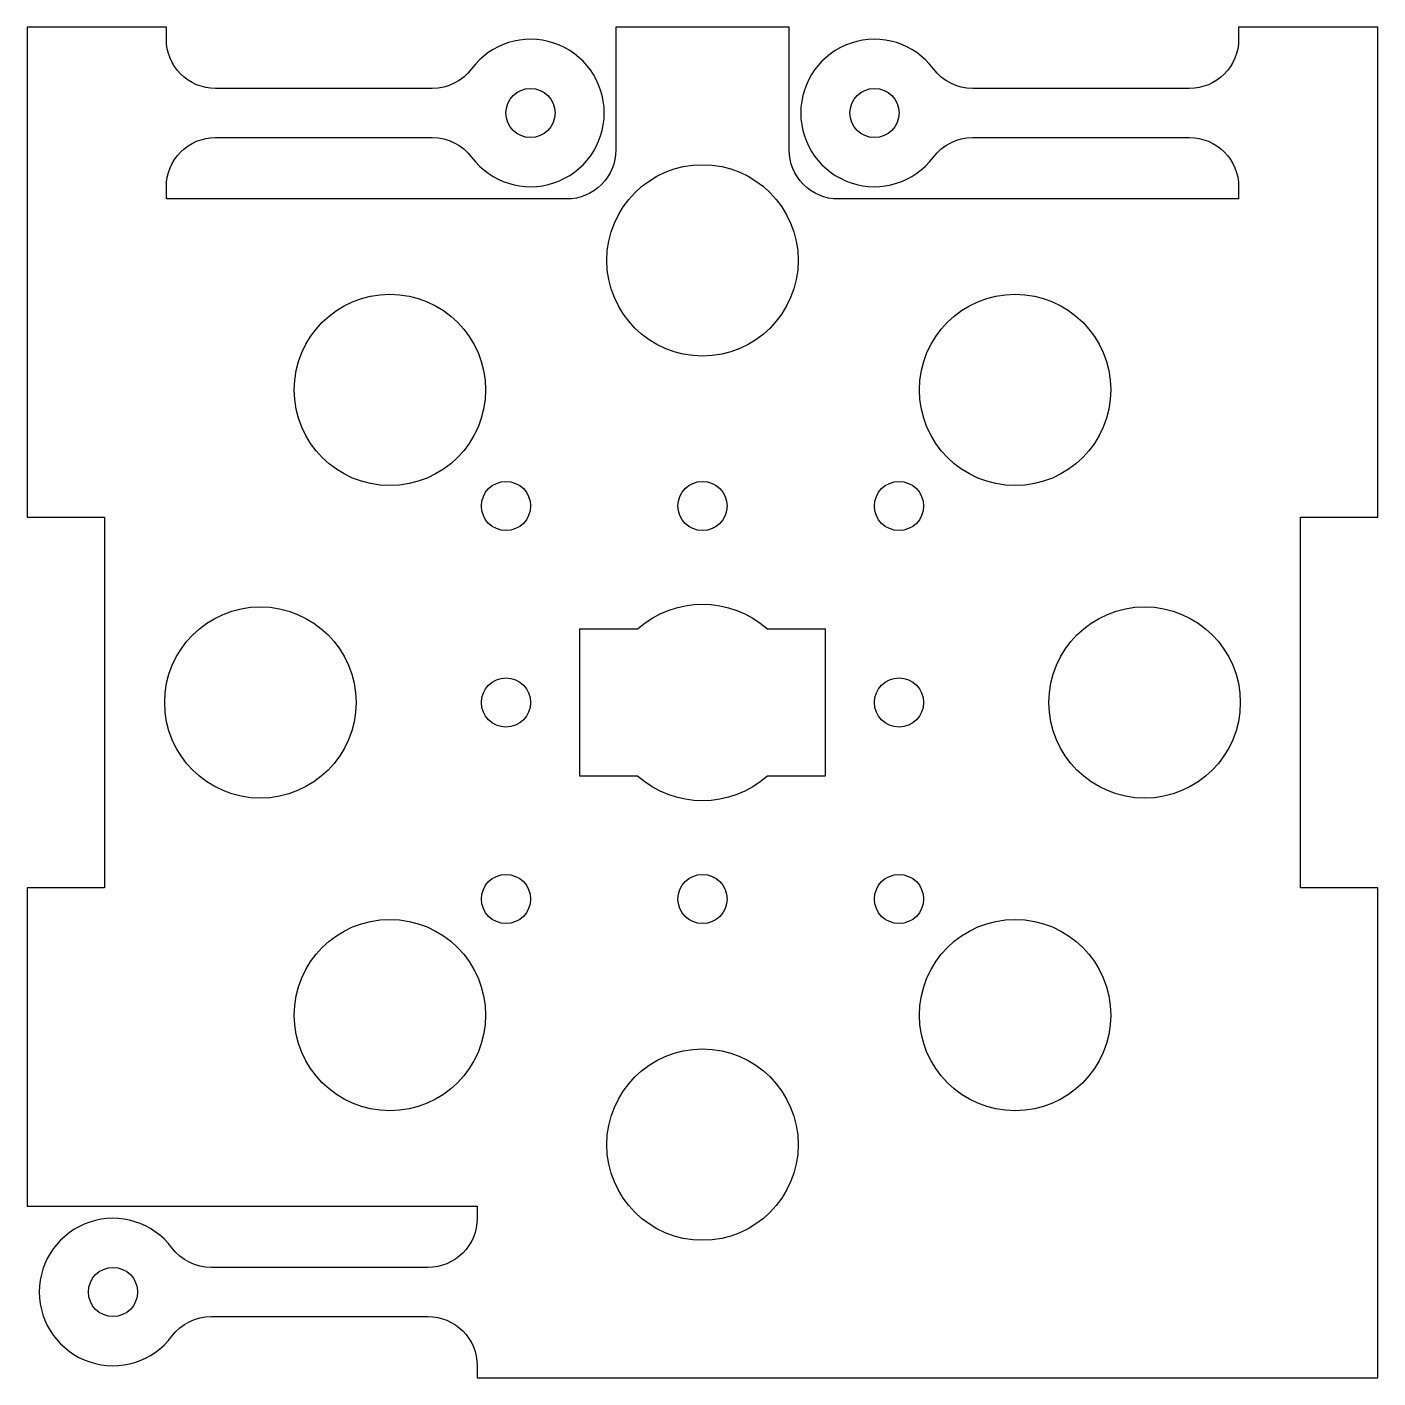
# Model space of a CAD drawing. Header units: millimetres. Extents: x -13 to 42, y -14.7 to 40.2.
import ezdxf

# ---------------------------------------------------------------- set-up
doc = ezdxf.new("R2010")
doc.units = ezdxf.units.MM

msp = doc.modelspace()

# ---------------------------------------------------------------- linework, layer by layer
for points in [[(38.85, 20.3), (42, 20.3), (42, 40.25), (36.328, 40.25), (36.328, 39.75, -0.414214), (34.328, 37.75), (25.5, 37.75, -0.236068), (23.9, 38.55, 3), (23.9, 34.95, -0.236068), (25.5, 35.75), (34.328, 35.75, -0.414214), (36.328, 33.75), (36.328, 33.25), (20.028, 33.25, -0.414214), (18.028, 35.25), (18.028, 40.25), (10.972, 40.25), (10.972, 35.25, -0.414214), (8.972, 33.25), (-7.328, 33.25), (-7.328, 33.75, -0.414214), (-5.328, 35.75), (3.5, 35.75, -0.236068), (5.1, 34.95, 3), (5.1, 38.55, -0.236068), (3.5, 37.75), (-5.328, 37.75, -0.414214), (-7.328, 39.75), (-7.328, 40.25), (-13, 40.25), (-13, 20.3), (-9.85, 20.3), (-9.85, 5.2), (-13, 5.2), (-13, -7.75), (5.328, -7.75), (5.328, -8.25, -0.414214), (3.328, -10.25), (-5.5, -10.25, -0.236068), (-7.1, -9.45, 3), (-7.1, -13.05, -0.236068), (-5.5, -12.25), (3.328, -12.25, -0.414214), (5.328, -14.25), (5.328, -14.75), (42, -14.75), (42, 5.2), (38.85, 5.2)], [(19.5, 9.75), (17.146, 9.75, -0.377964), (11.854, 9.75), (9.5, 9.75), (9.5, 15.75), (11.854, 15.75, -0.377964), (17.146, 15.75), (19.5, 15.75)]]:
    msp.add_lwpolyline(points, format="xyb", close=True)
for centre, radius in [((7.5, 36.75), 1), ((21.5, 36.75), 1), ((14.5, 30.75), 3.895), ((1.772, 25.478), 3.895), ((27.228, 25.478), 3.895), ((6.5, 20.75), 1), ((14.5, 20.75), 1), ((22.5, 20.75), 1), ((-3.5, 12.75), 3.895), ((32.5, 12.75), 3.895), ((6.5, 12.75), 1), ((22.5, 12.75), 1), ((6.5, 4.75), 1), ((14.5, 4.75), 1), ((22.5, 4.75), 1), ((1.772, 0.022), 3.895), ((27.228, 0.022), 3.895), ((14.5, -5.25), 3.895), ((-9.5, -11.25), 1)]:
    msp.add_circle(centre, radius)

doc.saveas('drawing.dxf')
